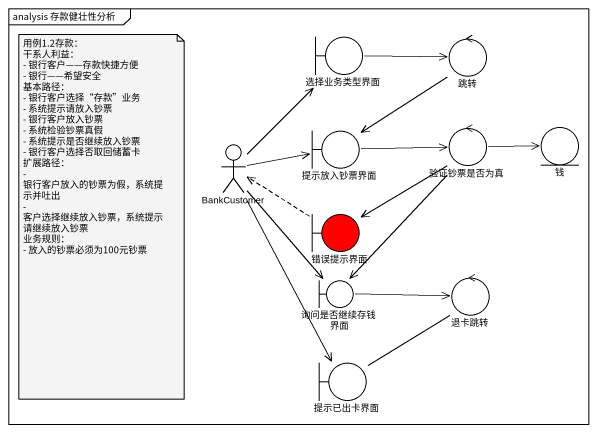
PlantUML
@startuml
mainframe analysis 存款健壮性分析
boundary 选择业务类型界面
control 跳转
entity 钱
actor BankCustomer
boundary 提示放入钞票界面
control 验证钞票是否为真
boundary 错误提示界面 #FF0000
boundary 询问是否继续存钱界面
control 退卡跳转
boundary 提示已出卡界面
选择业务类型界面 -right-> 跳转
跳转 --> 提示放入钞票界面
BankCustomer -up-> 选择业务类型界面
BankCustomer -right-> 提示放入钞票界面
BankCustomer --> 询问是否继续存钱界面
BankCustomer --> 提示已出卡界面
提示放入钞票界面 -right-> 验证钞票是否为真
验证钞票是否为真 -right-> 钱
验证钞票是否为真 --> 错误提示界面
验证钞票是否为真 --> 询问是否继续存钱界面
错误提示界面 .left.> BankCustomer
询问是否继续存钱界面 -right-> 退卡跳转
退卡跳转 -- 提示已出卡界面
note as N1
  用例1.2存款：
  干系人利益：
  - 银行客户——存款快捷方便
  - 银行——希望安全
  基本路径：
  - 银行客户选择“存款”业务
  - 系统提示请放入钞票
  - 银行客户放入钞票
  - 系统检验钞票真假
  - 系统提示是否继续放入钞票
  - 银行客户选择否取回储蓄卡
  扩展路径：
  - 银行客户放入的钞票为假，系统提示并吐出
  - 客户选择继续放入钞票，系统提示请继续放入钞票
  业务规则：
  - 放入的钞票必须为100元钞票
end note
@enduml
